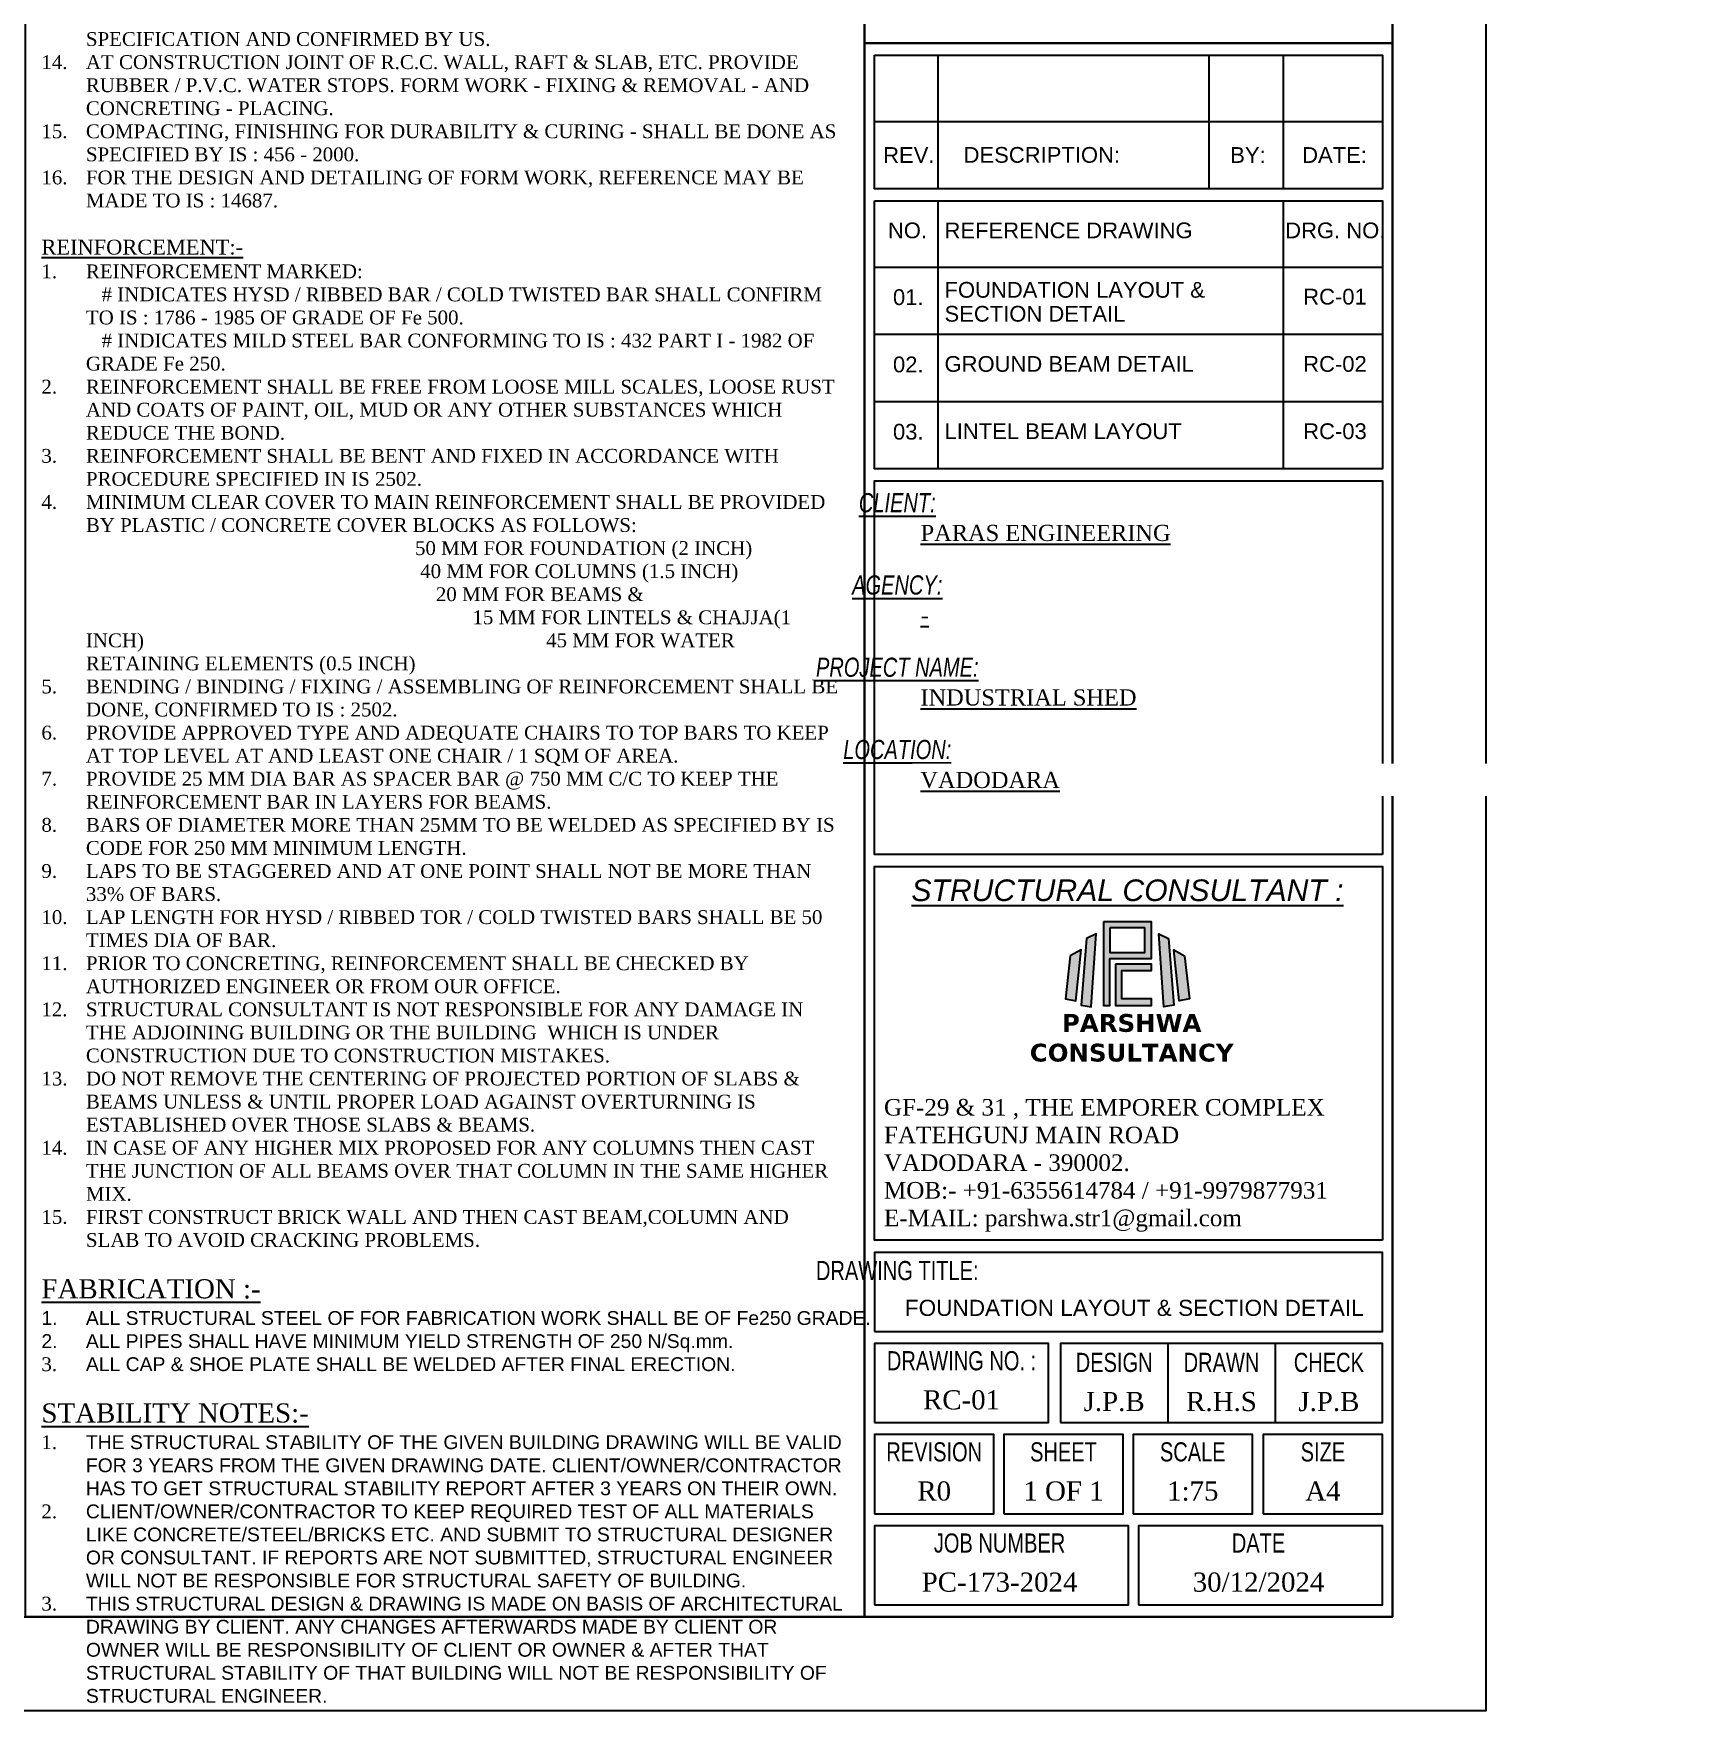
# Model space of a CAD drawing. Header units: millimetres. Extents: x 3470347 to 5996549, y -3470518 to 17149644.
# Drawn here: x 4654556 to 4695405, y 6766516 to 6807727 of the extents above; entities that cross this region are included whole.
import ezdxf

# ---------------------------------------------------------------- set-up
doc = ezdxf.new("R2010")
doc.units = ezdxf.units.MM
doc.header["$MEASUREMENT"] = 0
doc.layers.get('0').update_dxf_attribs({"linetype": 'CONTINUOUS', "lineweight": 25})
doc.layers.add('Grid', color=44, linetype='CONTINUOUS')
doc.layers.add('STR TEX', color=4, linetype='CONTINUOUS')
doc.layers.add('SHEET', color=7, linetype='CONTINUOUS', lineweight=15)
doc.styles.add('Aerial', font='times.ttf')
doc.styles.add('JAINIL', font='times.ttf')
doc.styles.get("Standard").update_dxf_attribs({"font": ''})
doc.styles.add('TEXT3', font='geniso.shx')
doc.styles.add('TEXT3 0.75NA', font='geniso.shx', dxfattribs={"width": 0.75})
doc.styles.get('Standard').set_extended_font_data('AR CENA')

# ---------------------------------------------------------------- blocks, each defined once
blk = doc.blocks.new('Q')
at = {"linetype": 'Continuous', "ltscale": 0.5}
h = blk.add_hatch(color=152, dxfattribs=at)
h.dxf.hatch_style = 1
h.paths.add_polyline_path([(9.79, 19.18), (9.79, 9.76), (10.5, 9.76), (10.5, 15.05), (15.19, 15.05), (15.19, 19.18)])
h.paths.add_polyline_path([(10.5, 18.5), (10.5, 15.72), (14.45, 15.72), (14.45, 18.5)], flags=16)
h = blk.add_hatch(color=10, dxfattribs=at)
h.dxf.hatch_style = 1
h.paths.add_polyline_path([(7.87, 17.31), (7.27, 9.83), (8.41, 9.62), (8.96, 17.82)])
h.paths.add_polyline_path([(17.1, 17.31), (17.7, 9.83), (16.56, 9.62), (16.01, 17.82)])
h = blk.add_hatch(color=152, dxfattribs=at)
h.dxf.hatch_style = 1
h.paths.add_polyline_path([(6.07, 15.37), (5.53, 10.52), (6.67, 10.29), (7.27, 16.02)])
h.paths.add_polyline_path([(18.9, 15.37), (19.44, 10.52), (18.3, 10.29), (17.7, 16.02)])
h = blk.add_hatch(color=152, dxfattribs=at)
h.dxf.hatch_style = 1
h.paths.add_polyline_path([(11.15, 14.43), (11.15, 9.76), (15.19, 9.76), (15.19, 10.52), (11.87, 10.52), (11.87, 13.69), (15.19, 13.69), (15.19, 14.43)])
at = {"color": 152, "linetype": 'Continuous'}
for points in [[(9.79, 19.18), (9.79, 9.76), (10.5, 9.76), (10.5, 15.05), (15.19, 15.05), (15.19, 19.18), (9.79, 19.18)], [(10.5, 18.5), (10.5, 15.72), (14.45, 15.72), (14.45, 18.5), (10.5, 18.5)], [(6.07, 15.37), (5.53, 10.52), (6.67, 10.29), (7.27, 16.02), (6.07, 15.37)], [(18.9, 15.37), (19.44, 10.52), (18.3, 10.29), (17.7, 16.02), (18.9, 15.37)], [(11.15, 14.43), (11.15, 9.76), (15.19, 9.76), (15.19, 10.52), (11.87, 10.52), (11.87, 13.69), (15.19, 13.69), (15.19, 14.43), (11.15, 14.43)]]:
    blk.add_lwpolyline(points, dxfattribs=at)
at = {"color": 10, "linetype": 'Continuous'}
for points in [[(7.87, 17.31), (7.27, 9.83), (8.41, 9.62), (8.96, 17.82), (7.87, 17.31)], [(17.1, 17.31), (17.7, 9.83), (16.56, 9.62), (16.01, 17.82), (17.1, 17.31)]]:
    blk.add_lwpolyline(points, dxfattribs=at)
at = {"linetype": 'Continuous', "insert": (1.32, 8.82), "char_height": 2, "attachment_point": 1}
blk.add_mtext_dynamic_manual_height_columns('\\pxqc;{\\fVerdana|b1|i0|c0|p34;\\C152;PARSHWA\\PCONSULTANCY }', width=23.282, gutter_width=1, heights=[6.3], dxfattribs=at)

msp = doc.modelspace()

# ---------------------------------------------------------------- linework, layer by layer
at = {"lineweight": 25}
for p, q in [((4676780.56, 6807195.26, 0), (4676780.56, 6803913.21, 0)), ((4683445.87, 6807195.26, 0), (4683445.87, 6803913.21, 0)), ((4685268.8, 6807195.26, 0), (4685268.8, 6803913.21, 0)), ((4675228.7, 6805566.52, 0), (4687714.39, 6805566.52, 0)), ((4676780.56, 6803618.03, 0), (4676780.56, 6797029.37, 0)), ((4685268.8, 6803618.03, 0), (4685268.8, 6797029.37, 0)), ((4675228.7, 6801989.29, 0), (4687714.39, 6801989.29, 0)), ((4675228.7, 6800335.99, 0), (4687714.39, 6800335.99, 0)), ((4675228.7, 6798682.68, 0), (4687714.39, 6798682.68, 0)), ((4682436.66, 6775534.69, 0), (4682436.66, 6773590.1, 0)), ((4685075.52, 6775534.69, 0), (4685075.52, 6773590.1, 0))]:
    msp.add_line(p, q, dxfattribs=at)
at = {"color": 192, "lineweight": 25, "elevation": 0}
msp.add_lwpolyline([(4569321.82, 6766516.02), (4690264.21, 6766516.02), (4690264.21, 6852030.93), (4569321.82, 6852030.93)], close=True, dxfattribs=at)
at = {"lineweight": 25, "elevation": 0}
for points in [[(4674982.55, 6768815.37), (4654362.87, 6768815.37), (4654362.87, 6849731.58), (4674982.55, 6849731.58)], [(4687960.54, 6807490.44), (4674982.55, 6807490.44), (4674982.55, 6818841.46), (4687960.54, 6818841.46)], [(4674982.55, 6807490.44), (4687960.54, 6807490.44), (4687960.54, 6768815.37), (4674982.55, 6768815.37)], [(4675228.7, 6807195.26), (4687714.39, 6807195.26), (4687714.39, 6803913.21), (4675228.7, 6803913.21)], [(4675228.7, 6803618.03), (4687714.39, 6803618.03), (4687714.39, 6797029.37), (4675228.7, 6797029.37)], [(4687714.39, 6787549.51), (4675228.7, 6787549.51), (4675228.7, 6796734.19), (4687714.39, 6796734.19)], [(4687714.39, 6778069.65), (4675228.7, 6778069.65), (4675228.7, 6787254.33), (4687714.39, 6787254.33)], [(4675228.7, 6775829.87), (4687714.39, 6775829.87), (4687714.39, 6777774.47), (4675228.7, 6777774.47)], [(4675228.7, 6773590.1), (4679502.61, 6773590.1), (4679502.61, 6775534.69), (4675228.7, 6775534.69)], [(4679797.79, 6773590.1), (4687714.39, 6773590.1), (4687714.39, 6775534.69), (4679797.79, 6775534.69)], [(4675228.7, 6771350.33), (4678160.21, 6771350.33), (4678160.21, 6773294.92), (4675228.7, 6773294.92)], [(4678406.37, 6771350.33), (4681337.88, 6771350.33), (4681337.88, 6773294.92), (4678406.37, 6773294.92)], [(4681584.03, 6771350.33), (4684515.54, 6771350.33), (4684515.54, 6773294.92), (4681584.03, 6773294.92)], [(4684782.88, 6771350.33), (4687714.39, 6771350.33), (4687714.39, 6773294.92), (4684782.88, 6773294.92)], [(4675228.7, 6769110.55), (4681471.55, 6769110.55), (4681471.55, 6771055.14), (4675228.7, 6771055.14)], [(4681717.7, 6769110.55), (4687714.39, 6769110.55), (4687714.39, 6771055.14), (4681717.7, 6771055.14)]]:
    msp.add_lwpolyline(points, close=True, dxfattribs=at)
at = {"layer": 'SHEET', "color": 220, "lineweight": 25, "elevation": 0}
msp.add_lwpolyline([(4571625.49, 6768815.37), (4687960.54, 6768815.37), (4687960.54, 6849731.58), (4571625.49, 6849731.58)], close=True, dxfattribs=at)

# ---------------------------------------------------------------- block references
at = {"lineweight": 25, "xscale": 218.8740439306471, "yscale": 218.8740439306471, "zscale": 218.8740439306471}
msp.add_blockref('Q', (4678711.35, 6781700.29, 0), dxfattribs=at)

# ---------------------------------------------------------------- texts
at = {"lineweight": 25, "attachment_point": 2}
for s, insert, char_height, style in [('\\pxql;{\\farial|b0|i1|c0|p0;\\L\\C1;CLIENT:}', (4675786.65, 6796431.91, 0), 470.3731, 'TEXT3 0.75NA'), ('\\pxql;{\\farial|b0|i1|c0|p0;\\L\\C1;AGENCY:}', (4675786.65, 6794410.3, 0), 470.3731, 'TEXT3 0.75NA'), ('\\pxql;{\\farial|b0|i1|c0|p0;\\L\\C1;PROJECT NAME:}', (4675786.65, 6792388.69, 0), 470.3731, 'TEXT3 0.75NA'), ('\\pxql;{\\farial|b0|i1|c0|p0;\\L\\C1;LOCATION:}', (4675786.65, 6790367.09, 0), 470.3731, 'TEXT3 0.75NA'), ('\\pxqc;{\\farial|b0|i1|c0|p0;\\L\\W1;\\C1;STRUCTURAL CONSULTANT : }', (4681444.05, 6786938.23, 0), 530.4749, 'TEXT3 0.75NA'), ('\\pxql;{\\farial|b0|i0|c0|p0;\\C1;DRAWING TITLE:}', (4675786.65, 6777561.66, 0), 470.3731, 'TEXT3 0.75NA'), ('\\pxqc;{\\farial|b0|i0|c0|p0;\\C1;DRAWING NO. :}', (4677365.66, 6775345.79, 0), 470.3731, 'TEXT3 0.75NA'), ('\\pxqc;{\\farial|b0|i0|c0|p0;\\C1;DESIGN}', (4681117.22, 6775305.01, 0), 470.3731, 'TEXT3 0.75NA'), ('\\pxqc;{\\farial|b0|i0|c0|p0;\\C1;DRAWN}', (4683756.09, 6775305.01, 0), 470.3731, 'TEXT3 0.75NA'), ('\\pxqc;{\\farial|b0|i0|c0|p0;\\C1;CHECK}', (4686394.96, 6775305.01, 0), 470.3731, 'TEXT3 0.75NA'), ('\\pxqc;{\\C22;RC-01}', (4677365.66, 6774384.83, 0), 470.3731, 'JAINIL'), ('\\pxqc;{\\C22;J.P.B}', (4681117.22, 6774344.05, 0), 470.3731, 'JAINIL'), ('\\pxqc;{\\C22;R.H.S}', (4683756.09, 6774344.05, 0), 470.3731, 'JAINIL'), ('\\pxqc;{\\C22;J.P.B}', (4686394.96, 6774344.05, 0), 470.3731, 'JAINIL'), ('\\pxqc;{\\farial|b0|i0|c0|p0;\\C1;REVISION}', (4676694.46, 6773106.02, 0), 470.3731, 'TEXT3 0.75NA'), ('\\pxqc;{\\farial|b0|i0|c0|p0;\\C1;SHEET}', (4679872.12, 6773106.02, 0), 470.3731, 'TEXT3 0.75NA'), ('\\pxqc;{\\farial|b0|i0|c0|p0;\\C1;SCALE}', (4683049.79, 6773106.02, 0), 470.3731, 'TEXT3 0.75NA'), ('\\pxqc;{\\farial|b0|i0|c0|p0;\\C1;SIZE}', (4686248.64, 6773106.02, 0), 470.3731, 'TEXT3 0.75NA'), ('\\pxqc;{\\C22;R0}', (4676694.46, 6772145.06, 0), 470.3731, 'JAINIL'), ('\\pxqc;{\\C22;1 OF 1}', (4679872.12, 6772145.06, 0), 470.3731, 'JAINIL'), ('\\pxqc;{\\C22;1:75}', (4683049.79, 6772145.06, 0), 470.3731, 'JAINIL'), ('\\pxqc;{\\C22;A4}', (4686248.64, 6772145.06, 0), 470.3731, 'JAINIL'), ('\\pxqc;{\\farial|b0|i0|c0|p0;\\C1;JOB NUMBER}', (4678300.26, 6770866.24, 0), 470.3731, 'TEXT3 0.75NA'), ('\\pxqc;{\\farial|b0|i0|c0|p0;\\C1;DATE}', (4684666.18, 6770866.24, 0), 470.3731, 'TEXT3 0.75NA'), ('\\pxqc;{\\C22;PC-173-2024}', (4678300.26, 6769905.28, 0), 470.3731, 'JAINIL'), ('\\pxqc;{\\fTimes New Roman|b0|i0|c0|p18;\\C22;30/12/2024}', (4684666.18, 6769905.28, 0), 470.3731, 'JAINIL')]:
    msp.add_mtext(s, dxfattribs=dict(at, insert=insert, char_height=char_height, style=style))
at = {"lineweight": 25, "attachment_point": 1, "style": 'TEXT3'}
for s, insert, char_height, width in [('{\\ftimes new roman|b0|i0|c0|p0;\\LPARAS ENGINEERING }', (4676359.98, 6795653, 0), 396.9699, 108476.8014), ('{\\ftimes new roman|b0|i0|c0|p0;\\L-}', (4676359.98, 6793631.4, 0), 396.9699, 108476.8014), ('{\\ftimes new roman|b0|i0|c0|p0;\\LINDUSTRIAL SHED}', (4676354.59, 6791609.53, 0), 396.9699, 108476.8014), ('{\\ftimes new roman|b0|i0|c0|p0;GF-29 & 31 , THE EMPORER COMPLEX\\PFATEHGUNJ MAIN ROAD\\PVADODARA - 390002.\\PMOB:- +91-6355614784 / +91-9979877931\\PE-MAIL: parshwa.str1@gmail.com}', (4675460.31, 6781542.55, 0), 407.8443, 111448.377), ('\\pxql;{\\farial|b0|i0|c0|p0;\\C22;FOUNDATION LAYOUT & SECTION DETAIL}', (4675973, 6776608.79, 0), 396.9699, 108476.8014)]:
    msp.add_mtext(s, dxfattribs=dict(at, insert=insert, char_height=char_height, width=width))
at = {"layer": 'Grid', "color": 7, "lineweight": 25, "insert": (4654750.07, 6849108.53, 0), "char_height": 340, "attachment_point": 1, "style": 'Aerial'}
msp.add_mtext_dynamic_manual_height_columns("{\\H1.110959x;\\L\\C71;IMPORTANT NOTES:-\\P\\H1.245572x;\\C4;GENERAL:-}\\P\\pxi-3.217285,l3.217285,t3.217285;1.^ITHIS DRAWING IS TO BE READ IN CONJUNCTION WITH THE ARCHITECTURAL DRAWINGS AND OTHER INFRASTRUCTURAL ENGINEERING DRAWING.\\P2.^IALL DIMENSIONS AND LEVELS SHALL BE CHECKED & CO-RELATED WITH ARCHITECTURAL / INFRASTRUCTURAL ENGINEERING DRAWINGS.\\P3.^I{\\C0;THIS SET OF DRAWINGS IS THE PROPERTY OF PARSHWA CONSULTANCY NOT TO BE USED OR COPIED WITHOUT HIS PRIOR PERMISSION.\\P4.^ICONTRACTOR SHALL BE FULLY RESPONSIBLE FOR ALL TEMPORARY WORKS INCLUDING PLANKING AND STRUTTING OF TRENCHES AND PLANKING AND SHORING OF WALLS AND BUILDINGS ADJACENT TO ANY EXCAVATIONS.\\P\\C30;5.^ISTRUCTURAL ENGINEER IS NOT RESPONSIBLE FOR QUALITY & QUANTITY  OF MATERIAL MISUNDERSTANDING OF DRAWINGS ,CURING, SCAFFOLDING, WELDING, FABRICATION AND QUALITY  AND SUPERVISION OF WORK.}\\P6.^IIF THERE IS ANY DISCREPANCY, BETWEEN THIS AND ARCHITECTURAL / INFRASTRUCTURAL DRAWINGS,SHALL BE BROUGHT TO US IMMEDIATELY PRIOR TO \\A1;EXECUTION OF WORK.\\P7.^IUNLESS OTHERWISE STATED, ALL DIMENSIONS ARE IN MILLIMETERS AND ALL LEVELS ARE IN METERS.\\P8.^IONLY WRITTEN DIMENSIONS ARE TO BE FOLLOWED INSTEAD OF SCALED DIMENSIONS.\\P9.^IUNLESS PROVISION IS MADE FOR WATER, SEWER OR ANY SERVICE PIPES SHALL NOT PASS THROUGH OR BE EMBEDDED IN R.C. BEAMS AND COLUMNS.\\P10.^IUNLESS OTHER WISE STATED, FOOTINGS ARE CONCENTRIC WITH LOWER GROUND FLOOR COLUMNS.\\P11.^ICONSIDERED SAFE BEARING CAPACITY OF SOIL IS \\fTimes New Roman|b1|i0|c0|p18;\\C22;250KN/SQM\\fTimes New Roman|b0|i0|c0|p18;\\C7; AT DEPTH OF 2.50m BELOW FROM N.G.L. .\\P12.^ISOIL STRATA AT THE GIVEN DEPTH OF FOOTING SHOULD BE VERIFIED BY SOIL (GEO TECHNICAL)  CONSULTANT BEFORE CASTING FOOTING AND SHOULD BE CERTIFIED BY GEO-TECH CONSULTANT THAT THE SOIL STRATA IS AS PER SOIL TEST REPORT ONLY.\\P13.^I\\C0;THE CLIENT WILL BE FULLY RESPONSIBLE FOR CONSTRUCTION, SUPERVISION AND SHALL ENGAGE FULL TIME TECHNICALLY QUALIFIED ENGINEER ON SITE.\\P\\pi0,l0,tz;\\P\\pt0;\\H1.38378x;\\L\\C4;RCC WORK:-\\P\\H0.775x;CONCRETE:-\\P\\pi-3.217285,l3.217285,t3.217285;\\H0.932462x;\\l\\C7;1.^IMATERIALS LIKE CEMENT, FINE AGGREGATE, COARSE AGGREGATE, WATER, ETC. REQUIRED TO PRODUCE THE CONCRETE SHALL BE TO THE RESPECTIVE IS CODE, AS SPECIFIED IN IS CODE 456:-2000.\\P2.^IALL FINE AND COARSE AGGREGATES SHALL BE CLEAN, HARD AND FREE OF DUST, OIL, GREASE AND OTHER CONTAMINANTS, ETC.\\P3.^IWATER SHALL BE FREE FROM DUST, DIRT & FREE FROM CHEMICALS LIKE SULPHATES, CHLORIDES, ETC.\\P4.^IUNLESS OTHERWISE STATED, ALL STRUCTURAL CONCRETE MIX SHALL BE OF \\fTimes New Roman|b1|i0|c0|p18;\\C22;CONCRETE GRADE M25\\fTimes New Roman|b0|i0|c0|p18;\\C7; - DESIGN MIX CONCRETE - CONFIRMING TO IS : 456 - 2000.\\P5.^IALL LEAN CONCRETE SHALL BE OF CONCRETE GRADE M10.\\P6.^IMIXING OF CONCRETE SHALL BE DONE BY MECHANICAL MIXER MACHINE - MECHANICALLY ROTATING AND TILTING DRUM TYPE MIXER MACHINE.\\P7.^IIF HAND MIXING OF CONCRETE IS TO BE DONE, 10% EXTRA CEMENT SHALL BE USED.\\P8.^IPOURING OF CONCRETE SHALL NOT BE DONE OVER A HEIGHT OF MORE THAN 2M.\\P9.^ICONCRETE SHALL BE THROUGHLY COMPACTED BY USING MECHANICAL VIBRATORS.\\P\\C0;10.^IALL 230 TH. BRICK WORK SHALL BE DONE IN 1:6 CEMENT MORTAR 115 TH.  MASONRY SHALL BE DONE IN 1:4 CEMENT MORTAR.\\P11.^ICURING OF CONCRETE. SHALL BE DONE UP VERTICAL FACE OF COLUMN= 1 DAY                                                                                                                                         SLAB SPANNING UP TO 15' OR 4.5M = 7 DAY                                                         SLAB SPANNING MORE THAN 15' OR 4.5M =14 DAY                                          BEAM SPANNING UP TO 20' OR 6.0M = 14 DAY                                                    BEAM SPANNING MORE THAN 20' OR 6.0M = 14 DAY\\P12.^IFOR SLAB PONDING METHOD, WRAP JUTE BAGS AROUND COLUMNS, AND WETTING 3 TIMES A DAY FOR BRICK WALLS.\\P\\C7;13.^IADMIXTURES IN CONCRETE, IF SPECIFIED TO USE, SHALL BE COMPLIED WITH IS 9103 AND SHALL BE USED AS PER MANUFACTURER'S SPECIFICATION AND CONFIRMED BY US.\\P14.^IAT CONSTRUCTION JOINT OF R.C.C. WALL, RAFT & SLAB, ETC. PROVIDE RUBBER / P.V.C. WATER STOPS. FORM WORK - FIXING & REMOVAL - AND CONCRETING - PLACING.\\P15.^ICOMPACTING, FINISHING FOR DURABILITY & CURING - SHALL BE DONE AS SPECIFIED BY IS : 456 - 2000.\\P16.^IFOR THE DESIGN AND DETAILING OF FORM WORK, REFERENCE MAY BE MADE TO IS : 14687.\\P\\P\\pi0,l0,t0;\\H1.072429x;\\L\\C4;REINFORCEMENT:-\\P\\pi-3.217285,l3.217285,t3.217285;\\H0.932463x;\\l\\C7;1.^IREINFORCEMENT MARKED:                                                                                                # INDICATES HYSD / RIBBED BAR / COLD TWISTED BAR SHALL CONFIRM TO IS : 1786 - 1985 OF GRADE OF Fe 500.                                                                            # INDICATES MILD STEEL BAR CONFORMING TO IS : 432 PART I - 1982 OF GRADE Fe 250.\\P2.^IREINFORCEMENT SHALL BE FREE FROM LOOSE MILL SCALES, LOOSE RUST AND COATS OF PAINT, OIL, MUD OR ANY OTHER SUBSTANCES WHICH REDUCE THE BOND.\\P3.^I\\C0;REINFORCEMENT SHALL BE BENT AND FIXED IN ACCORDANCE WITH PROCEDURE SPECIFIED IN IS 2502.\\P\\C7;4.^IMINIMUM CLEAR COVER TO MAIN REINFORCEMENT SHALL BE PROVIDED BY PLASTIC / CONCRETE COVER BLOCKS AS FOLLOWS:                                                                                                       \\C0;50 MM FOR FOUNDATION (2 INCH)                                                                                  40 MM FOR COLUMNS (1.5 INCH)                                                                                        20 MM FOR BEAMS &                                                                                                                 15 MM FOR LINTELS & CHAJJA(1 INCH)                                                                             45 MM FOR WATER RETAINING ELEMENTS (0.5 INCH)\\P\\C7;5.^IBENDING / BINDING / FIXING / ASSEMBLING OF REINFORCEMENT SHALL BE DONE, CONFIRMED TO IS : 2502.\\P6.^IPROVIDE APPROVED TYPE AND ADEQUATE CHAIRS TO TOP BARS TO KEEP AT TOP LEVEL AT AND LEAST ONE CHAIR / 1 SQM OF AREA.\\P7.^IPROVIDE 25 MM DIA BAR AS SPACER BAR @ 750 MM C/C TO KEEP THE REINFORCEMENT BAR IN LAYERS FOR BEAMS.\\P8.^IBARS OF DIAMETER MORE THAN 25MM TO BE WELDED AS SPECIFIED BY IS CODE FOR 250 MM MINIMUM LENGTH.\\P9.^ILAPS TO BE STAGGERED AND AT ONE POINT SHALL NOT BE MORE THAN 33% OF BARS.\\P10.^ILAP LENGTH FOR HYSD / RIBBED TOR / COLD TWISTED BARS SHALL BE 50 TIMES DIA OF BAR.\\P11.^IPRIOR TO CONCRETING, REINFORCEMENT SHALL BE CHECKED BY AUTHORIZED ENGINEER OR FROM OUR OFFICE.\\P12.^ISTRUCTURAL CONSULTANT IS NOT RESPONSIBLE FOR ANY DAMAGE IN THE ADJOINING BUILDING OR THE BUILDING  WHICH IS UNDER CONSTRUCTION DUE TO CONSTRUCTION MISTAKES.\\P13.^IDO NOT REMOVE THE CENTERING OF PROJECTED PORTION OF SLABS & BEAMS UNLESS & UNTIL PROPER LOAD AGAINST OVERTURNING IS ESTABLISHED OVER THOSE SLABS & BEAMS.\\P14.^IIN CASE OF ANY HIGHER MIX PROPOSED FOR ANY COLUMNS THEN CAST THE JUNCTION OF ALL BEAMS OVER THAT COLUMN IN THE SAME HIGHER MIX.\\P15.^IFIRST CONSTRUCT BRICK WALL AND THEN CAST BEAM,COLUMN AND SLAB TO AVOID CRACKING PROBLEMS.\\P\\pi0,l0,tz;\\P\\pt0;\\H1.38378x;\\L\\C4;FABRICATION :-\\P\\pi-3.217285,l3.217285,t3.217285;\\fArial|b0|i0|c0|p34;\\H0.722658x;\\l\\C7;1.^IALL STRUCTURAL STEEL OF FOR FABRICATION WORK SHALL BE OF Fe250 GRADE.\\P2.^IALL PIPES SHALL HAVE MINIMUM YIELD STRENGTH OF 250 N/Sq.mm.\\P\\fTimes New Roman|b0|i0|c0|p18;3.^I\\fArial|b0|i0|c0|p34;ALL CAP & SHOE PLATE SHALL BE WELDED AFTER FINAL ERECTION.\\P\\pi0,l0,tz;\\P\\pt0;\\fTimes New Roman|b0|i0|c0|p18;\\H1.383779x;\\L\\C71;STABILITY NOTES:-\\P\\pi-3.217285,l3.217285,t3.217285;\\H0.722659x;\\l\\C7;1.^I\\fArial|b0|i0|c0|p34;THE STRUCTURAL STABILITY OF THE GIVEN BUILDING DRAWING WILL BE VALID FOR 3 YEARS FROM THE GIVEN DRAWING DATE. CLIENT/OWNER/CONTRACTOR HAS TO GET STRUCTURAL STABILITY REPORT AFTER 3 YEARS ON THEIR OWN.\\P\\fTimes New Roman|b0|i0|c0|p18;2.^I\\fArial|b0|i0|c0|p34;CLIENT/OWNER/CONTRACTOR TO KEEP REQUIRED TEST OF ALL MATERIALS LIKE CONCRETE/STEEL/BRICKS ETC. AND SUBMIT TO STRUCTURAL DESIGNER OR CONSULTANT. IF REPORTS ARE NOT SUBMITTED, STRUCTURAL ENGINEER WILL NOT BE RESPONSIBLE FOR STRUCTURAL SAFETY OF BUILDING.\\P\\fTimes New Roman|b0|i0|c0|p18;3.^I\\fArial|b0|i0|c0|p34;THIS STRUCTURAL DESIGN & DRAWING IS MADE ON BASIS OF ARCHITECTURAL DRAWING BY CLIENT. ANY CHANGES AFTERWARDS MADE BY CLIENT OR OWNER WILL BE RESPONSIBILITY OF CLIENT OR OWNER & AFTER THAT STRUCTURAL STABILITY OF THAT BUILDING WILL NOT BE RESPONSIBILITY OF STRUCTURAL ENGINEER.", width=19678.6033, gutter_width=1893.49, heights=[175090.55], dxfattribs=at)
at = {"layer": 'STR TEX', "color": 6, "lineweight": 25, "char_height": 387.0986, "attachment_point": 4, "style": 'JAINIL'}
for s, insert in [('\\pxql;{\\farial|b0|i0|c0|p0;\\C31;REV.}', (4675439.03, 6804741.6, 0)), ('\\pxql;{\\farial|b0|i0|c0|p0;\\C31;DESCRIPTION:}', (4677416.73, 6804741.6, 0)), ('\\pxql;{\\farial|b0|i0|c0|p0;\\C31;BY:}', (4683971.18, 6804741.6, 0)), ('\\pxql;{\\farial|b0|i0|c0|p0;\\C31;DATE:}', (4685738.01, 6804741.6, 0)), ('\\pxql;{\\farial|b0|i0|c0|p0;\\C31;NO.}', (4675556.28, 6802886.36, 0)), ('\\pxql;{\\farial|b0|i0|c0|p0;\\C31;REFERENCE DRAWING}', (4676947.71, 6802886.36, 0)), ('\\pxql;{\\farial|b0|i0|c0|p0;\\C31;DRG. NO.}', (4685320.6, 6802886.36, 0)), ('\\pxql;{\\farial|b0|i0|c0|p0;\\C22;01.}', (4675680.85, 6801245.34, 0)), ('\\pxql;{\\farial|b0|i0|c0|p0;\\C22;FOUNDATION LAYOUT &}', (4676947.71, 6801425.87, 0)), ('\\pxql;{\\farial|b0|i0|c0|p0;\\C22;RC-01}', (4685763.56, 6801257.62, 0)), ('\\pxql;{\\farial|b0|i0|c0|p0;\\C22;SECTION DETAIL}', (4676947.71, 6800837, 0)), ('\\pxql;{\\farial|b0|i0|c0|p0;\\C22;02.}', (4675680.85, 6799592.03, 0)), ('\\pxql;{\\farial|b0|i0|c0|p0;\\C22;GROUND BEAM DETAIL}', (4676947.71, 6799604.32, 0)), ('\\pxql;{\\farial|b0|i0|c0|p0;\\C22;RC-02}', (4685763.56, 6799604.32, 0)), ('\\pxql;{\\farial|b0|i0|c0|p0;\\C22;03.}', (4675680.85, 6797938.72, 0)), ('\\pxql;{\\farial|b0|i0|c0|p0;\\C22;LINTEL BEAM LAYOUT}', (4676947.71, 6797951.01, 0)), ('\\pxql;{\\farial|b0|i0|c0|p0;\\C22;RC-03}', (4685763.56, 6797951.01, 0))]:
    msp.add_mtext(s, dxfattribs=dict(at, insert=insert))

# ---------------------------------------------------------------- next in the draw order: texts
at = {"lineweight": 25, "insert": (4676354.02, 6789582.23, 0), "char_height": 396.9699, "width": 108476.8014, "attachment_point": 1, "style": 'TEXT3', "bg_fill": 2}
msp.add_mtext('{\\ftimes new roman|b0|i0|c0|p0;\\LVADODARA}', dxfattribs=at)

doc.saveas('drawing.dxf')
